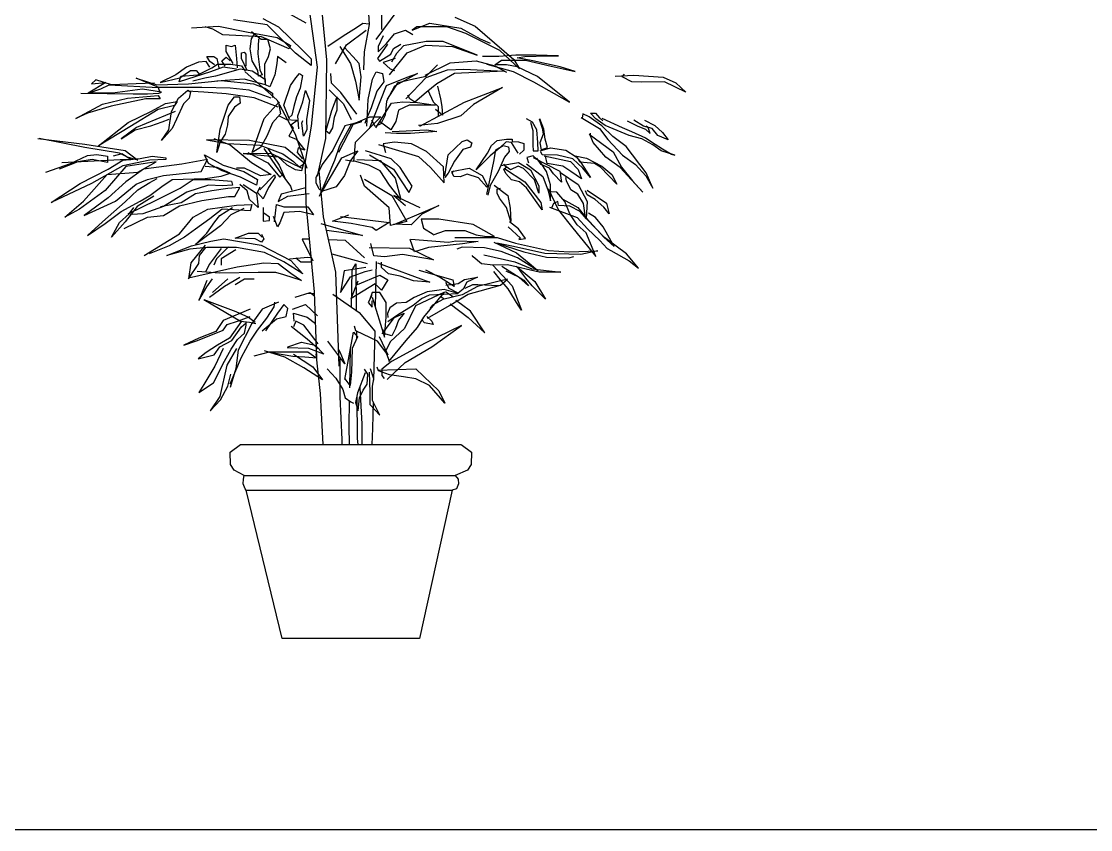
# Model space of a CAD drawing. Header units: millimetres. Extents: x 12377 to 30673, y 89761 to 101952.
# Drawn here: x 28110 to 29126, y 99607 to 100375 of the extents above; entities that cross this region are included whole.
import ezdxf

# ---------------------------------------------------------------- set-up
doc = ezdxf.new("R2010")
doc.units = ezdxf.units.MM
doc.layers.add('www.cad-blocks.net', color=7, linetype='Continuous')

# ---------------------------------------------------------------- blocks, each defined once
blk = doc.blocks.new('A$C6C1516BF')
at = {"linetype": 'ByBlock'}
for p, q in [((326.3, 645.1), (326.6, 578.7)), ((255.7, 612.9), (265.4, 543)), ((313.2, 610.5), (314.7, 583.5)), ((268.4, 609), (274.2, 549.8)), ((213.7, 589.2), (228.6, 581.1)), ((254.8, 584.7), (230.9, 598)), ((321.5, 569.3), (341.4, 596)), ((396.1, 590.4), (415.3, 581.7)), ((146.1, 580.4), (171.8, 581.8)), ((166.4, 579.1), (158.9, 581.1)), ((175.8, 573.7), (166.4, 579.1)), ((171.8, 581.8), (198.2, 576.4)), ((217.8, 583.1), (186, 587.9)), ((232, 569), (217.8, 583.1)), ((228.6, 581.1), (251.6, 558.8)), ((290, 572.8), (302.6, 580.7)), ((302.6, 580.7), (308.6, 584.7)), ((308.6, 584.7), (314.6, 584)), ((314.7, 583.5), (310.1, 557.4)), ((355.7, 578), (372.4, 584.8)), ((360, 581.1), (355.7, 578)), ((388.6, 581.1), (360, 581.1)), ((372.4, 584.8), (401.7, 579.9)), ((406.6, 574.9), (388.6, 581.1)), ((401.7, 579.9), (420.3, 569.9)), ((415.3, 581.7), (452, 550.1)), ((212.4, 571.7), (175.8, 573.7)), ((198.2, 576.4), (227.3, 571)), ((201.6, 560.4), (202.9, 569.8)), ((212.3, 569.2), (202.9, 576.5)), ((202.9, 569.8), (205.6, 573.8)), ((209.6, 569.8), (209, 555.7)), ((218.4, 569.2), (212.3, 569.2)), ((238.8, 560.2), (212.4, 571.7)), ((221.1, 560.4), (218.4, 569.2)), ((227.3, 571), (240.1, 563.5)), ((244.8, 556.1), (232, 569)), ((275.4, 562.8), (290, 572.8)), ((293.3, 564.1), (311.9, 578.1)), ((327.9, 572.7), (323.2, 562.6)), ((331.3, 565.3), (338.7, 574.7)), ((338.7, 574.7), (349.4, 578.1)), ((349.4, 578.1), (356.1, 574)), ((438.9, 558.8), (406.6, 574.9)), ((420.3, 569.9), (429.6, 565.6)), ((178.8, 557.8), (178.8, 563.8)), ((178.8, 563.8), (184.1, 562.4)), ((184.1, 562.4), (187.5, 563.8)), ((187.5, 563.8), (188.8, 551)), ((203.6, 549), (201.6, 560.4)), ((219, 553.1), (221.1, 560.4)), ((240.1, 563.5), (238.8, 560.2)), ((251.6, 558.8), (259.7, 550.7)), ((282.7, 546.2), (293.3, 564.1)), ((287, 562.5), (297.1, 546.4)), ((299.1, 553.1), (291.1, 561.8)), ((332, 564.6), (322.6, 551.2)), ((323.2, 557.3), (331.3, 565.3)), ((323.2, 562.6), (323.2, 557.3)), ((335.3, 555.3), (338, 560.6)), ((338, 560.6), (344.7, 564.6)), ((347.5, 563.2), (340.7, 555.8)), ((368.9, 567.2), (347.5, 563.2)), ((350.8, 556.5), (368.3, 563.8)), ((368.3, 563.8), (393.8, 562.5)), ((385.1, 567.2), (368.9, 567.2)), ((417.3, 554.4), (385.1, 567.2)), ((393.8, 562.5), (417.3, 554.4)), ((457.6, 541.4), (438.9, 558.8)), ((160, 548.4), (152.6, 547.7)), ((163.3, 543), (160, 548.4)), ((163.3, 548.4), (160.6, 553.1)), ((160.6, 553.1), (167.3, 553.1)), ((168, 545), (163.3, 548.4)), ((167.3, 553.1), (170, 551)), ((170, 551), (172, 542.3)), ((174.7, 549), (178.8, 552.4)), ((178.1, 543.7), (174.7, 549)), ((185.5, 546.3), (178.8, 557.8)), ((178.8, 552.4), (182.8, 549)), ((188.8, 551), (189.5, 542.3)), ((193.5, 556.4), (196.2, 557.1)), ((193.5, 551), (193.5, 556.4)), ((198.9, 539.6), (193.5, 551)), ((196.2, 557.1), (197.6, 555.1)), ((197.6, 555.1), (197.6, 543.7)), ((209, 539.6), (203.6, 549)), ((209, 555.7), (211, 540.3)), ((215.7, 545.7), (219, 553.1)), ((227.8, 553.1), (227.1, 546.3)), ((235.8, 547), (227.8, 553.1)), ((259.7, 544.6), (244.8, 556.1)), ((259.7, 550.7), (259.7, 544.6)), ((274.2, 549.8), (273.2, 475.1)), ((305.2, 546.4), (299.1, 553.1)), ((310.1, 557.4), (309.3, 540.4)), ((322.6, 551.2), (324.6, 548.6)), ((324.6, 548.6), (335.3, 555.3)), ((339.4, 551.2), (327.9, 547.2)), ((334, 535.7), (350.8, 556.5)), ((340.7, 555.8), (336, 547.7)), ((391.6, 547), (416.3, 549)), ((416.3, 549), (434.1, 544.1)), ((437.8, 553.1), (422.3, 553.1)), ((434.1, 545.1), (440.3, 549.4)), ((454, 554.4), (437.8, 553.1)), ((440.3, 549.4), (463.3, 549.4)), ((452, 550.1), (457.6, 541.4)), ((473.2, 554.4), (454, 554.4)), ((455.2, 551.9), (462.7, 553.1)), ((470.1, 548.8), (455.2, 551.9)), ((462.7, 553.1), (484.4, 553.7)), ((463.3, 549.4), (487.5, 543.8)), ((496.2, 543.2), (470.1, 548.8)), ((494.4, 553.7), (473.2, 554.4)), ((484.4, 553.7), (494.4, 553.7)), ((141.2, 543), (131.1, 535.6)), ((135.1, 532.9), (145.2, 539.6)), ((152.6, 547.7), (141.2, 543)), ((145.2, 539.6), (150.6, 539.6)), ((164, 538.3), (149.2, 533.6)), ((150.6, 539.6), (153.9, 535.6)), ((151.9, 535.6), (165.3, 542.3)), ((176.1, 543), (164, 538.3)), ((165.3, 542.3), (170.7, 545.7)), ((192.2, 541), (168.7, 534.3)), ((170.7, 545.7), (183.5, 545.7)), ((188.8, 541), (176.1, 543)), ((183.5, 545.7), (193.5, 544.3)), ((203.6, 539), (192.2, 541)), ((193.5, 544.3), (196.9, 539)), ((197.1, 538.6), (227, 511.9)), ((209, 535.6), (203.6, 539)), ((209.6, 534.3), (209, 539.6)), ((211, 540.3), (213, 535.6)), ((215.7, 534.9), (215.7, 545.7)), ((227.1, 546.3), (225.1, 535.6)), ((265.4, 543), (259.6, 486.7)), ((297.1, 546.4), (301.8, 529.6)), ((307.2, 533.7), (305.2, 546.4)), ((317.9, 531.6), (321.3, 538.3)), ((321.3, 538.3), (327.3, 537)), ((327.9, 547.2), (334.7, 541.2)), ((334.7, 541.2), (338.7, 539.8)), ((367.9, 535.2), (391.6, 547)), ((368.9, 534.2), (379.7, 545)), ((368.9, 533), (389.1, 540.4)), ((389.1, 540.4), (404.5, 541)), ((442.8, 539), (395.8, 537)), ((404.5, 541), (442.8, 539)), ((426.6, 545.7), (451.5, 538.9)), ((445.3, 545.1), (434.1, 545.1)), ((434.1, 544.1), (445, 538.1)), ((455.2, 543.2), (445.3, 545.1)), ((451.5, 538.9), (470.7, 528.9)), ((474.5, 533.9), (455.2, 543.2)), ((487.5, 543.8), (510.5, 538.9)), ((510.5, 538.9), (496.2, 543.2)), ((64.6, 528.2), (47.8, 518.2)), ((55.2, 530.9), (51.2, 526.9)), ((51.2, 526.9), (64.6, 528.2)), ((70, 526.2), (55.2, 530.9)), ((115, 523.5), (93.5, 532.3)), ((93.5, 532.3), (113, 526.2)), ((131.1, 535.6), (116.3, 528.2)), ((116.3, 528.2), (135.1, 532.9)), ((134.4, 528.9), (135.8, 534.3)), ((149.2, 533.6), (134.4, 528.9)), ((135.8, 534.3), (151.9, 535.6)), ((143.2, 526.9), (174.1, 530.3)), ((158.6, 532.3), (147.2, 529.6)), ((168.7, 534.3), (158.6, 532.3)), ((178.1, 530.3), (170, 529.6)), ((174.1, 530.3), (204.9, 526.9)), ((196.2, 531.6), (178.1, 530.3)), ((216.4, 526.2), (196.2, 531.6)), ((216.4, 530.9), (209, 535.6)), ((213, 535.6), (209.6, 534.3)), ((216.4, 526.2), (215.7, 534.9)), ((216.4, 526.2), (216.4, 530.9)), ((225.1, 535.6), (220.4, 524.2)), ((239.9, 525.6), (245.2, 532.9)), ((245.2, 532.9), (248.6, 537)), ((248.6, 537), (251.3, 534.9)), ((251.3, 534.9), (249.3, 522.9)), ((279, 527.6), (278.3, 537)), ((301.8, 529.6), (305.2, 511.5)), ((305.2, 511.5), (307.2, 533.7)), ((313.9, 512.1), (317.9, 531.6)), ((328.6, 528.9), (321.9, 520.2)), ((327.3, 537), (328.6, 528.9)), ((331.3, 525.4), (350.8, 533.5)), ((332.3, 512.5), (342.2, 528.3)), ((360.8, 536.8), (338.7, 524.8)), ((342.2, 528.3), (354, 531.2)), ((349.5, 512.9), (368.9, 533)), ((350.8, 533.5), (360.8, 536.8)), ((354, 531.2), (368.9, 534.2)), ((395.8, 537), (379, 527)), ((470.7, 528.9), (504.9, 509.7)), ((504.9, 509.7), (474.5, 533.9)), ((548.4, 534.2), (566.2, 535.2)), ((555, 533.8), (557.3, 536.1)), ((564.3, 529.1), (555, 533.8)), ((573.3, 528.6), (564.3, 529.1)), ((566.2, 535.2), (593.9, 533.3)), ((595.3, 529.1), (573.3, 528.6)), ((593.9, 533.3), (606.1, 528.1)), ((615.4, 519.2), (595.3, 529.1)), ((606.1, 528.1), (615.4, 519.2)), ((41, 518.3), (90.7, 517.7)), ((47.8, 518.2), (59.9, 522.2)), ((70.9, 518.3), (51, 518.3)), ((59.9, 522.2), (68, 526.2)), ((68, 526.2), (114.3, 523.5)), ((93.5, 526.9), (70, 526.2)), ((99.4, 522.1), (70.9, 518.3)), ((110.9, 527.6), (93.5, 526.9)), ((117.5, 519), (99.4, 522.1)), ((104.4, 517.7), (115, 518.3)), ((113, 526.2), (143.2, 526.9)), ((114.3, 523.5), (116.3, 518.2)), ((129.7, 523.5), (115, 523.5)), ((115, 518.3), (117.5, 519)), ((155.9, 523.5), (129.7, 523.5)), ((133.8, 513.5), (142.5, 520.9)), ((157.8, 519.2), (142, 520.2)), ((142.5, 520.9), (145.2, 519.5)), ((145.2, 519.5), (143.8, 513.5)), ((182.8, 522.9), (155.9, 523.5)), ((179, 517.7), (157.8, 519.2)), ((200.9, 520.9), (182.8, 522.9)), ((221.7, 513.5), (200.9, 520.9)), ((204.9, 526.9), (215.7, 522.9)), ((215.7, 522.9), (223.1, 518.2)), ((220.4, 524.2), (216.4, 526.2)), ((223.1, 518.2), (223.1, 514.2)), ((233.8, 506.8), (239.9, 525.6)), ((249.3, 522.9), (245.9, 514.8)), ((251.8, 509.8), (254.3, 520.6)), ((254.3, 520.6), (258.2, 511.3)), ((276.8, 521.4), (290.3, 508)), ((287.7, 518.9), (279, 527.6)), ((303.1, 498.1), (287.7, 518.9)), ((315.2, 484.5), (331.3, 525.4)), ((321.9, 520.2), (316.6, 504.1)), ((338.7, 524.8), (331.3, 510.7)), ((368.9, 518.9), (358.2, 509.5)), ((379, 527), (368.9, 518.9)), ((370.3, 520.9), (375.6, 510.1)), ((379.7, 524.9), (382.4, 512.8)), ((405.2, 509.5), (441.5, 523.6)), ((441.5, 523.6), (413.9, 507.5)), ((36.1, 494.1), (61.5, 507.8)), ((61.5, 507.8), (85.2, 513.4)), ((102.6, 512.8), (69.6, 505.9)), ((85.2, 513.4), (114.4, 515.9)), ((90.7, 517.7), (104.4, 517.7)), ((116.2, 512.8), (102.6, 512.8)), ((108.1, 501), (121.2, 508.4)), ((114.4, 515.9), (116.2, 512.8)), ((121.2, 508.4), (132.4, 510.3)), ((127.1, 500.7), (133.8, 513.5)), ((132.4, 510.3), (129.9, 506.6)), ((138.5, 508.1), (131.8, 493.4)), ((143.8, 513.5), (138.5, 508.1)), ((205.5, 513.8), (179, 517.7)), ((180.8, 506.8), (186.8, 514.8)), ((186.8, 514.8), (191.5, 514.8)), ((192.2, 508.8), (186.8, 504.8)), ((191.5, 514.8), (192.2, 508.8)), ((228.2, 504.9), (205.5, 513.8)), ((215, 494), (229.2, 509.9)), ((227, 511.9), (244.4, 479.1)), ((229.2, 509.9), (228.5, 509.1)), ((228.5, 509.1), (230.5, 498.7)), ((245.9, 514.8), (243.2, 505.4)), ((246.9, 496.6), (251.8, 509.8)), ((258.2, 511.3), (255.2, 493.1)), ((283.9, 514.7), (278.9, 501.4)), ((284.3, 502.4), (284.3, 514.2)), ((290.3, 508), (297.7, 493.2)), ((312.5, 486.7), (313.9, 512.1)), ((321.2, 485.2), (336, 508.7)), ((331.3, 510.7), (329.9, 497.3)), ((336, 508.7), (346.7, 510)), ((346.7, 510), (360.8, 509.3)), ((353.5, 512.9), (351.5, 516.2)), ((358.2, 509.5), (353.5, 512.9)), ((360.8, 509.3), (377.6, 506.7)), ((362.9, 486.7), (405.2, 509.5)), ((375.6, 510.1), (380.3, 505.4)), ((382.4, 512.8), (383.7, 505.4)), ((47.2, 499.1), (36.1, 494.1)), ((69.6, 505.9), (47.2, 499.1)), ((85.8, 490.4), (108.1, 501)), ((114.4, 502.8), (87.6, 486.1)), ((130.6, 500.9), (93.7, 485.7)), ((129.9, 506.6), (114.4, 502.8)), ((124.4, 483.3), (127.1, 500.7)), ((173.4, 484), (180.8, 506.8)), ((186.8, 504.8), (180.8, 496)), ((230.5, 498.7), (223.1, 490)), ((239.2, 493.4), (233.8, 506.8)), ((243.2, 505.4), (241.2, 497.4)), ((278.9, 501.4), (273.5, 482.8)), ((281.9, 495.5), (284.3, 502.4)), ((316.6, 504.1), (312.5, 494.7)), ((342.7, 502), (340, 491.2)), ((352.8, 506.7), (342.7, 502)), ((377.6, 506.7), (352.8, 506.7)), ((384.4, 497.4), (377.7, 502.8)), ((380.3, 505.4), (380.3, 500.7)), ((380.3, 500.7), (380.3, 496)), ((383.7, 505.4), (384.4, 497.4)), ((413.9, 507.5), (401.9, 496.8)), ((517.5, 498.5), (517, 494.3)), ((523.6, 495.7), (517.5, 498.5)), ((530.1, 493.9), (525, 499.1)), ((525, 499.1), (529.7, 499.1)), ((529.7, 499.1), (533.4, 494.9)), ((57.8, 468.1), (85.8, 490.4)), ((107.5, 487.1), (118.3, 491.1)), ((118.3, 491.1), (124.7, 493.5)), ((131.8, 493.4), (127.7, 484.6)), ((180.1, 488), (178.1, 479.3)), ((180.8, 496), (180.1, 488)), ((203.6, 461.8), (215, 494)), ((223.1, 490), (217.7, 477.3)), ((229.2, 496.6), (236.1, 493.1)), ((236.1, 493.1), (245.4, 492.6)), ((241.2, 497.4), (238.5, 494.7)), ((246.4, 492.1), (240.5, 487.7)), ((240.5, 487.7), (242.5, 484.8)), ((245.4, 492.6), (246.4, 492.1)), ((247.9, 484.3), (246.9, 496.6)), ((250.8, 489.7), (251.8, 492.1)), ((252.3, 477.4), (250.8, 489.7)), ((255.2, 493.1), (255.7, 483.3)), ((280.4, 485.2), (281.9, 495.5)), ((285.8, 462.2), (300, 489.2)), ((287, 468.6), (297.8, 488)), ((307.8, 491.4), (291.7, 487.3)), ((297.8, 488), (307.8, 491.4)), ((300, 489.2), (315.5, 495.7)), ((325.9, 495.7), (309.1, 478.9)), ((312.5, 494.7), (310.5, 489.3)), ((315.5, 495.7), (325.9, 495.7)), ((320.5, 486.5), (317.2, 492.6)), ((325.9, 489.2), (320.5, 486.5)), ((335.3, 483.2), (324.6, 491.2)), ((329.9, 497.3), (325.9, 489.2)), ((340, 491.2), (335.3, 483.2)), ((379.7, 489.4), (361.6, 487.4)), ((401.9, 496.8), (379.7, 489.4)), ((469.7, 490.6), (464.1, 493.8)), ((467.8, 490.6), (470.1, 482.6)), ((473.9, 483.5), (469.7, 490.6)), ((476.2, 493.8), (479.1, 484.9)), ((480.5, 484), (476.7, 493.8)), ((516.1, 495.2), (533.4, 484.5)), ((535.8, 487.3), (523.6, 495.7)), ((539, 487.4), (530.1, 493.9)), ((533.4, 494.9), (536.7, 492)), ((535.8, 494.4), (555, 485.5)), ((561.5, 478), (539, 487.4)), ((559.7, 492), (570, 486.9)), ((575.1, 486.9), (566.2, 492.5)), ((576.1, 492.5), (585.9, 487.4)), ((585.9, 487.4), (593.4, 480.8)), ((87.6, 486.1), (57.8, 468.1)), ((93.7, 485.7), (79.4, 474.8)), ((79.4, 474.8), (92.7, 483.2)), ((92.7, 483.2), (107.5, 487.1)), ((127.7, 484.6), (117.7, 473.2)), ((117.7, 473.2), (124.4, 483.3)), ((170, 461.8), (173.4, 484)), ((178.1, 479.3), (173.4, 471.9)), ((217.7, 477.3), (211.7, 466.5)), ((241, 481.8), (238.5, 477.4)), ((238.5, 477.4), (245.4, 474.4)), ((242.5, 484.8), (241, 481.8)), ((244.4, 479.1), (255.6, 446.8)), ((255.7, 483.3), (252.3, 477.4)), ((259.6, 486.7), (253.8, 451.8)), ((273.5, 482.8), (277, 479.8)), ((277, 479.8), (280.4, 485.2)), ((291.7, 487.3), (280.3, 463.9)), ((309.1, 478.9), (301.3, 471.2)), ((340.7, 479.8), (329.9, 480.5)), ((336.7, 481.8), (369.6, 483.2)), ((354.1, 479.8), (340.7, 479.8)), ((379, 481.8), (354.1, 479.8)), ((369.6, 483.2), (379, 481.8)), ((470.1, 482.6), (470.1, 469)), ((474.8, 471.4), (473.9, 483.5)), ((480, 479.3), (476.7, 470.9)), ((479.1, 484.9), (480, 479.3)), ((481.9, 474.6), (480.5, 484)), ((523.6, 479.3), (546.5, 462.5)), ((525, 477.5), (525, 480.3)), ((527.3, 471.4), (525, 477.5)), ((533.4, 484.5), (541.4, 474.2)), ((546.1, 477), (535.8, 487.3)), ((555, 485.5), (563.9, 481.7)), ((573.7, 474.7), (561.5, 478)), ((563.9, 481.7), (577, 475.7)), ((570, 486.9), (577, 484.1)), ((583.6, 484.6), (575.1, 486.9)), ((577, 484.1), (581.7, 479.9)), ((579.8, 485.5), (577.9, 486.9)), ((581.7, 479.9), (579.8, 485.5)), ((588.7, 478), (583.6, 484.6)), ((598.6, 473.8), (588.7, 478)), ((593.4, 480.8), (598.6, 473.8)), ((0, 475), (44.9, 469.7)), ((44.9, 466.6), (1.5, 475)), ((44.9, 469.7), (82.9, 463.6)), ((201.2, 473.3), (160.3, 473.8)), ((160.3, 473.8), (180, 470.4)), ((167.4, 475.1), (182.8, 469.1)), ((173.4, 471.9), (170, 461.8)), ((180, 470.4), (211, 468.9)), ((182.8, 469.1), (203, 452.3)), ((235.1, 466.4), (201.2, 473.3)), ((211, 468.9), (232.7, 460.5)), ((245.4, 474.4), (253.8, 464.1)), ((273.2, 475.1), (265.4, 439.2)), ((282.3, 454.5), (287, 468.6)), ((301.3, 471.2), (300, 453.1)), ((323.6, 469.4), (361.6, 458)), ((338.8, 471.7), (328.1, 470.2)), ((328.1, 470.2), (330.4, 461.8)), ((354.8, 470.2), (338.8, 471.7)), ((369.2, 462.6), (354.8, 470.2)), ((396.5, 465.9), (403.2, 472.3)), ((403.2, 472.3), (407.8, 473.7)), ((407.8, 473.7), (412.1, 470.9)), ((412.1, 470.9), (411, 467)), ((427, 461.1), (430.8, 468.6)), ((430.8, 468.6), (436.4, 473.2)), ((435, 464.3), (442, 468.6)), ((436.4, 473.2), (445.3, 474.6)), ((444.8, 471.8), (438.7, 466.2)), ((442, 468.6), (447.2, 467.2)), ((450, 471.4), (444.8, 471.8)), ((445.3, 474.6), (450.5, 474.6)), ((447.2, 467.2), (447.7, 462.9)), ((456.1, 461.1), (450, 471.4)), ((450.5, 474.6), (450.5, 472.3)), ((450.5, 472.3), (456.6, 471.8)), ((456.6, 471.8), (461.7, 470.4)), ((461.7, 470.4), (461.7, 463.9)), ((470.1, 469), (470.6, 463.4)), ((475.3, 463.4), (474.8, 471.4)), ((476.7, 470.9), (478.1, 464.3)), ((484.2, 466.7), (481.9, 474.6)), ((539.5, 457.3), (527.3, 471.4)), ((541.4, 474.2), (555.4, 459.2)), ((558.7, 467.6), (546.1, 477)), ((577.9, 442.4), (558.7, 467.6)), ((584, 469.1), (573.7, 474.7)), ((577, 475.7), (586.4, 469.6)), ((592, 463.5), (584, 469.1)), ((586.4, 469.6), (593.4, 465.4)), ((31.2, 451.4), (47.2, 459)), ((77.6, 461.3), (44.9, 466.6)), ((47.2, 459), (56.3, 459.8)), ((56.3, 459.8), (66.2, 458.3)), ((66.2, 458.3), (66.2, 452.2)), ((79.9, 460.5), (71.5, 458.3)), ((85.2, 457.5), (77.6, 461.3)), ((88.3, 455.2), (79.9, 460.5)), ((82.9, 463.6), (95.1, 454.5)), ((95.1, 454.5), (85.2, 457.5)), ((97.4, 456), (108.8, 458.3)), ((108.8, 458.3), (121.7, 456.7)), ((158.5, 459.6), (176, 449.7)), ((162.3, 451.3), (158.5, 459.6)), ((222.3, 460.5), (195.2, 461)), ((195.2, 461), (228.2, 457.6)), ((199.5, 461.8), (218.6, 451.9)), ((211.7, 466.5), (203.6, 461.8)), ((214.8, 465.6), (229.2, 444.3)), ((218.6, 465.6), (229.2, 449.7)), ((250.4, 446.8), (222.3, 460.5)), ((228.2, 457.6), (236.6, 450.2)), ((232.7, 460.5), (243, 453.2)), ((254.3, 450.7), (235.1, 466.4)), ((247.4, 466.1), (246.4, 461.7)), ((246.4, 461.7), (251.3, 455.8)), ((253.8, 464.1), (247.4, 466.1)), ((280.3, 463.9), (270.2, 450.4)), ((288.8, 456.6), (304, 463.5)), ((304, 463.5), (297.1, 454.2)), ((335.7, 455.7), (311.4, 463.3)), ((315.2, 459.5), (338, 445.9)), ((361.6, 458), (373, 447.4)), ((385.2, 448.1), (369.2, 462.6)), ((386.5, 439.7), (389.7, 459.5)), ((389.7, 459.5), (396.5, 465.9)), ((403.6, 464.5), (395.8, 453.5)), ((411, 467), (403.6, 464.5)), ((416.3, 445.2), (427, 461.1)), ((429.8, 458.7), (416.3, 445.2)), ((438.7, 466.2), (429.8, 458.7)), ((433.1, 453.1), (435, 464.3)), ((443.4, 457.3), (437.3, 443.8)), ((447.7, 462.9), (443.4, 457.3)), ((461.7, 463.9), (457.5, 460.1)), ((470.6, 458.6), (464.5, 457.2)), ((464.5, 457.2), (465.9, 452)), ((470.6, 463.4), (475.3, 463.4)), ((477.6, 452), (470.6, 458.6)), ((477.2, 463.4), (487, 466.2)), ((479.1, 459.7), (477.6, 462.5)), ((478.1, 464.3), (484.2, 466.7)), ((493.6, 459.2), (479.1, 459.7)), ((480.9, 458.7), (505.8, 453.1)), ((483.7, 451.2), (482.3, 458.3)), ((487, 466.2), (501.5, 463.9)), ((508.1, 455.9), (493.6, 459.2)), ((501.5, 463.9), (511.4, 457.8)), ((510.5, 458.7), (521.2, 456.4)), ((511.4, 457.8), (515.1, 453.1)), ((553.1, 447.5), (539.5, 457.3)), ((546.5, 462.5), (554.5, 448)), ((555.4, 459.2), (567.6, 450.3)), ((605.1, 459.3), (592, 463.5)), ((593.4, 465.4), (601.8, 460.2)), ((601.8, 460.2), (605.1, 459.3)), ((7.6, 443.1), (31.2, 451.4)), ((38, 452.9), (20.5, 446.1)), ((22.8, 452.2), (78.4, 455.2)), ((51.7, 455.2), (38, 452.9)), ((80.7, 449.1), (51, 432.4)), ((66.2, 452.2), (51.7, 455.2)), ((83.7, 448.4), (63.9, 425.6)), ((67, 446.1), (80.7, 454.5)), ((78.4, 455.2), (88.3, 455.2)), ((80.7, 454.5), (97.4, 456)), ((106.5, 454.5), (80.7, 449.1)), ((112.6, 452.9), (83.7, 448.4)), ((95.1, 443.1), (112.6, 452.9)), ((137, 450.7), (100.4, 446.1)), ((121.7, 455.2), (106.5, 454.5)), ((121.7, 456.7), (121.7, 455.2)), ((161.3, 455.2), (137, 450.7)), ((155.2, 443.8), (161.3, 455.2)), ((170.4, 447.6), (159, 448.4)), ((175.2, 444.4), (162.3, 451.3)), ((182.6, 442.3), (170.4, 447.6)), ((176, 449.7), (195.7, 443.7)), ((196.3, 446.9), (188.9, 446.9)), ((211.7, 439.6), (196.3, 446.9)), ((203, 452.3), (221.8, 440.9)), ((218.6, 451.9), (230, 438.3)), ((229.2, 449.7), (235.3, 436)), ((236.6, 450.2), (244.5, 445.8)), ((243, 453.2), (248.4, 448.3)), ((248.4, 448.3), (252.3, 450.7)), ((250.9, 444.8), (252.8, 451.7)), ((254.9, 413.3), (254.3, 450.7)), ((270.2, 450.4), (264.2, 437.7)), ((267.5, 420.3), (282.3, 454.5)), ((269.1, 423.2), (288.8, 456.6)), ((297.1, 454.2), (291.2, 439.9)), ((300, 453.1), (292.3, 454.4)), ((314.4, 449.7), (300.7, 453.5)), ((303, 455), (325.1, 454.2)), ((325.1, 444.3), (314.4, 449.7)), ((325.1, 454.2), (339.5, 437.5)), ((344.1, 447.4), (335.7, 455.7)), ((355.5, 429.9), (344.1, 447.4)), ((373, 447.4), (386, 432.9)), ((386, 432.9), (385.2, 448.1)), ((395.8, 453.5), (389.7, 442.1)), ((392.9, 443.9), (409.7, 447)), ((409.7, 447), (422, 439.9)), ((426.6, 421.8), (433.1, 453.1)), ((439.7, 449.4), (456.6, 452.2)), ((444.4, 448.4), (442.5, 450.8)), ((442.5, 446.1), (444.8, 448)), ((449.1, 445.2), (444.4, 448.4)), ((456.1, 448.9), (449.1, 445.2)), ((461.2, 446.6), (456.1, 448.9)), ((456.6, 452.2), (467.8, 445.2)), ((464, 451.1), (479.5, 438.9)), ((470.6, 456.9), (495.9, 444.2)), ((478.1, 450.3), (473.9, 456.4)), ((483.2, 443.6), (477.6, 452)), ((486.1, 447), (478.1, 450.3)), ((498.7, 448.9), (483.7, 451.2)), ((489.8, 441.4), (486.1, 447)), ((506.2, 443.8), (498.7, 448.9)), ((505.8, 453.1), (513.3, 445.6)), ((517.5, 447), (508.1, 455.9)), ((514.7, 452.6), (512.8, 456.4)), ((528.7, 451.2), (514.7, 452.6)), ((515.1, 453.1), (525, 438.1)), ((525, 438.1), (517.5, 447)), ((521.2, 456.4), (535.8, 448.9)), ((534.4, 448), (528.7, 451.2)), ((549.8, 431.6), (534.4, 448)), ((535.8, 448.9), (545.1, 440.9)), ((574.7, 424.1), (553.1, 447.5)), ((554.5, 448), (564.8, 434.9)), ((567.6, 450.3), (577.5, 439.5)), ((40.3, 432.4), (67, 446.1)), ((43.4, 415.7), (65.8, 440.8)), ((65.8, 440.8), (95.1, 443.1)), ((100.4, 446.1), (83.7, 433.9)), ((104.2, 436.2), (119.5, 440)), ((106.5, 433.2), (113.4, 437)), ((119.5, 440), (155.2, 443.8)), ((127.8, 436.2), (159, 437)), ((159, 437), (174.2, 439.3)), ((174.2, 439.3), (182.6, 442.3)), ((192.7, 438.3), (175.2, 444.4)), ((207.9, 430.7), (192.7, 438.3)), ((195.7, 443.7), (208.7, 436.1)), ((211, 426.2), (224.7, 440.6)), ((221.8, 440.9), (211.7, 439.6)), ((225.4, 438.3), (219.3, 428.5)), ((224.7, 440.6), (225.4, 438.3)), ((229.2, 444.3), (239.9, 429.9)), ((230, 438.3), (233, 441.3)), ((244.5, 445.8), (250.9, 444.8)), ((264.2, 437.7), (264.2, 433)), ((271.5, 400.6), (267.2, 444.1)), ((291.2, 439.9), (283.4, 429.1)), ((310.4, 429.9), (306.5, 440.2)), ((334.2, 430.7), (325.1, 444.3)), ((338, 445.9), (352.5, 423.8)), ((339.5, 437.5), (344.9, 417)), ((389.7, 442.1), (386.5, 438.2)), ((393.7, 442.6), (395.1, 444.3)), ((395.1, 439), (393.7, 442.6)), ((401.3, 438.6), (395.1, 439)), ((407.9, 441.2), (401.3, 438.6)), ((418.5, 437.7), (407.9, 441.2)), ((426.4, 428.9), (418.5, 437.7)), ((422, 439.9), (426.9, 430.7)), ((437.3, 443.8), (429.8, 430.6)), ((444.4, 441.9), (442.5, 446.1)), ((443.4, 446.6), (462.6, 433.9)), ((450, 435.8), (444.4, 441.9)), ((471.6, 435.8), (461.2, 446.6)), ((467.8, 445.2), (475.8, 430.2)), ((479.5, 438.9), (484.6, 425.4)), ((487, 431), (483.2, 443.6)), ((497.3, 433.5), (489.8, 441.4)), ((495.9, 444.2), (497.3, 433.5)), ((496.4, 442.7), (513.3, 431.5)), ((502, 434.8), (501.5, 438.1)), ((516.5, 436.7), (506.2, 443.8)), ((513.3, 445.6), (516.5, 436.7)), ((545.1, 440.9), (549.8, 431.6)), ((577.5, 439.5), (584, 427.8)), ((584, 427.8), (577.9, 442.4)), ((12.9, 414.2), (40.3, 432.4)), ((51, 432.4), (12.9, 414.2)), ((83.7, 433.9), (67, 418.7)), ((73.8, 415.7), (93.6, 431.7)), ((93.6, 431.7), (104.2, 436.2)), ((95.1, 426.3), (106.5, 433.2)), ((106.5, 421), (117.9, 429.4)), ((112.6, 416.5), (135.4, 427.9)), ((117.9, 429.4), (127.8, 436.2)), ((135.4, 427.9), (147.6, 436.2)), ((162.1, 430.9), (141.5, 424.1)), ((147.6, 436.2), (164.3, 436.2)), ((175, 430.1), (162.1, 430.9)), ((164.3, 436.2), (184.1, 434.7)), ((180.4, 427.7), (165.2, 425.5)), ((184.9, 430.9), (175, 430.1)), ((191.8, 428.5), (180.4, 427.7)), ((184.1, 434.7), (184.9, 430.9)), ((187.2, 420.1), (191.8, 428.5)), ((198.8, 425.4), (191.9, 431.5)), ((195, 431.5), (207.9, 423.1)), ((208.7, 436.1), (207.9, 430.7)), ((208.7, 423.9), (211.3, 429.1)), ((219.3, 428.5), (214, 417.8)), ((254.7, 428.2), (231.2, 422.2)), ((239.9, 429.9), (241.4, 426.1)), ((264.2, 433), (266.9, 427.6)), ((266.9, 427.6), (267.5, 426.3)), ((283.4, 429.1), (269.6, 424.7)), ((310.4, 436.4), (336.2, 420.9)), ((333.6, 409.3), (310.4, 429.9)), ((344.9, 417), (334.2, 430.7)), ((352.5, 423.8), (355.5, 429.9)), ((426.9, 430.7), (426.4, 428.9)), ((429.8, 430.6), (427.5, 421.3)), ((433.5, 430.7), (446.3, 420.9)), ((436.2, 427.1), (439.3, 428)), ((436.2, 423.1), (436.2, 427.1)), ((457.5, 433.9), (450, 435.8)), ((464.1, 428.3), (457.5, 433.9)), ((462.6, 433.9), (477.6, 414.3)), ((479.1, 407.2), (464.1, 428.3)), ((475.8, 423.2), (471.6, 435.8)), ((475.8, 430.2), (475.8, 423.2)), ((484.6, 427.7), (494.5, 407.1)), ((487, 416), (487, 431)), ((506.2, 426.4), (502, 434.8)), ((513.3, 431.5), (521.7, 415.1)), ((564.8, 434.9), (574.7, 424.1)), ((63.9, 425.6), (39.6, 408.1)), ((67, 418.7), (44.1, 402)), ((82.9, 414.9), (95.1, 426.3)), ((86, 403.5), (112.6, 416.5)), ((110.3, 420.3), (94.3, 410.4)), ((97.4, 415.7), (106.5, 421)), ((141.5, 424.1), (119.5, 410.4)), ((134.7, 411), (156, 416.3)), ((149.9, 422.4), (136.2, 414.1)), ((165.2, 425.5), (149.9, 422.4)), ((156, 416.3), (181.1, 420.1)), ((181.1, 420.1), (187.2, 420.1)), ((201.1, 417.1), (198.8, 425.4)), ((209.4, 409.5), (201.1, 417.1)), ((207.9, 423.1), (209.4, 409.5)), ((214, 417.8), (208.7, 423.9)), ((231.2, 422.2), (228.2, 415.3)), ((228.2, 415.3), (237.6, 420.2)), ((237.6, 420.2), (257.8, 422.7)), ((336.2, 420.9), (350.4, 396.4)), ((363.3, 409.1), (338.3, 420.9)), ((338.3, 420.9), (349.3, 411.4)), ((438.4, 418.3), (436.2, 423.1)), ((445, 409.5), (438.4, 418.3)), ((446.3, 420.9), (448.5, 409)), ((484.6, 425.4), (487, 416)), ((493.1, 424), (487.5, 424.4)), ((500.6, 415.1), (493.1, 424)), ((498.7, 417.4), (512.8, 409.4)), ((512.8, 422.1), (506.2, 426.4)), ((518.4, 413.3), (512.8, 422.1)), ((521.7, 421.7), (520.3, 425.4)), ((521.7, 425.9), (540, 413.7)), ((529.2, 417), (521.7, 421.7)), ((537.6, 410), (529.2, 417)), ((25.9, 400.5), (43.4, 415.7)), ((39.6, 408.1), (25.9, 400.5)), ((44.1, 402), (73.8, 415.7)), ((61.6, 395.9), (82.9, 414.9)), ((79.1, 405.8), (97.4, 415.7)), ((94.3, 410.4), (82.9, 395.9)), ((86.7, 403.5), (91.3, 409.6)), ((119.5, 410.4), (99.7, 403.5)), ((136.2, 414.1), (116.5, 410.3)), ((119.5, 401.9), (134.7, 411)), ((147.7, 400.4), (161.4, 408)), ((161.4, 408), (188.7, 411.8)), ((175.1, 408), (163.6, 398.9)), ((172.8, 401.9), (184.9, 409.5)), ((201.7, 406.5), (175.1, 408)), ((195.6, 408.7), (183.4, 402.7)), ((188.7, 411.8), (203.2, 412.5)), ((203.2, 412.5), (201.7, 406.5)), ((214, 409.5), (214, 396.5)), ((224.7, 395.8), (226.9, 412.5)), ((226.9, 412.5), (233.8, 410.2)), ((233.8, 410.2), (256.6, 410.2)), ((262.7, 329.4), (254.9, 413.3)), ((256.6, 410.2), (261.9, 402.6)), ((334.9, 392.5), (333.6, 409.3)), ((339, 393.7), (381, 411.4)), ((381, 411.4), (364.8, 403.3)), ((449.4, 396.2), (445, 409.5)), ((448.5, 409), (449.4, 396.2)), ((477.6, 414.3), (479.1, 407.2)), ((486.1, 409.9), (512.3, 400.1)), ((489.8, 413.2), (487.9, 409)), ((494, 415.1), (489.8, 413.2)), ((494.5, 411.3), (494, 415.1)), ((505.3, 410.8), (494.5, 411.3)), ((494.5, 407.1), (508.1, 389.8)), ((505.3, 403.4), (500.6, 415.1)), ((515.1, 405.7), (505.3, 410.8)), ((512.8, 409.4), (520.7, 399.6)), ((520.3, 400.1), (518.4, 413.3)), ((521.7, 415.1), (520.8, 399.2)), ((542.8, 403.4), (537.6, 410)), ((540, 413.7), (542.8, 403.4)), ((63.9, 394.4), (79.1, 405.8)), ((77.6, 395.2), (86.7, 403.5)), ((82.2, 389.7), (104.3, 400.4)), ((89.8, 402.8), (86, 403.5)), ((99.7, 403.5), (89.8, 402.8)), ((104.3, 400.4), (119.5, 401.9)), ((134.7, 384.4), (147.7, 400.4)), ((163.6, 398.9), (149.9, 389)), ((168.2, 395.8), (172.8, 401.9)), ((183.4, 402.7), (173.5, 392)), ((214, 396.5), (220.1, 397.2)), ((220.1, 400.3), (214.8, 404.1)), ((220.1, 397.2), (220.1, 400.3)), ((227.7, 391.2), (223.9, 401.1)), ((233.8, 404.9), (230, 395)), ((249, 405.7), (233.8, 404.9)), ((261.9, 402.6), (249, 405.7)), ((283.2, 348), (271.5, 400.6)), ((280, 396.6), (295.5, 402.5)), ((297.7, 394.4), (280, 396.6)), ((287.4, 401), (333.8, 395.2)), ((350.4, 396.4), (334.9, 392.5)), ((364.8, 403.3), (354.5, 393)), ((380.8, 398.6), (364.1, 398.6)), ((364.1, 398.6), (366.4, 389.9)), ((413.6, 393.4), (380.8, 398.6)), ((512.3, 393.1), (505.3, 403.4)), ((512.3, 400.1), (522.1, 389.3)), ((521.2, 398.7), (515.1, 405.7)), ((520.8, 399.2), (520.3, 400.1)), ((520.7, 399.6), (537.6, 381.4)), ((538.1, 380.9), (521.2, 398.7)), ((529.6, 400.1), (523.1, 404.3)), ((537.1, 391.2), (529.6, 400.1)), ((47.2, 383), (61.6, 395.9)), ((47.2, 383), (63.9, 394.4)), ((82.9, 395.9), (70, 381.5)), ((70, 381.5), (77.6, 395.2)), ((149.9, 389), (139.3, 381.4)), ((173.5, 392), (149.9, 374.5)), ((160.6, 385.2), (168.2, 395.8)), ((230, 395), (227.7, 391.2)), ((268.8, 394.2), (308.3, 382.8)), ((308.3, 382.8), (274.4, 387.6)), ((317.6, 390.7), (297.7, 394.4)), ((321.3, 387.8), (317.6, 390.7)), ((333.8, 395.2), (321.3, 387.8)), ((354.5, 393), (338.3, 393.7)), ((366.4, 389.9), (375.6, 384.2)), ((375.6, 383.6), (387.2, 387.6)), ((387.2, 387.6), (405.6, 387.6)), ((405.6, 387.6), (416.5, 383.6)), ((433.8, 381.9), (413.6, 393.4)), ((446.7, 391.2), (458.4, 380.4)), ((456.5, 389.3), (448.1, 395.9)), ((463.1, 380), (456.5, 389.3)), ((508.1, 389.8), (522.1, 372.9)), ((520.7, 385.6), (512.3, 393.1)), ((522.1, 389.3), (533.9, 378.1)), ((547.4, 372.5), (537.1, 391.2)), ((101.2, 363.9), (134.7, 384.4)), ((139.3, 381.4), (124.8, 373)), ((146.1, 373), (164.4, 377.6)), ((149.9, 374.5), (160.6, 385.2)), ((164.4, 377.6), (176.6, 379.9)), ((176.6, 379.9), (212.3, 373.8)), ((187.4, 380.5), (200.3, 385.1)), ((206.4, 379.8), (187.4, 380.5)), ((200.3, 385.1), (209.4, 385.1)), ((212.5, 376.7), (206.4, 379.8)), ((209.4, 385.1), (213.2, 381.3)), ((212.5, 384.3), (214.8, 379.8)), ((214.8, 379.8), (212.5, 376.7)), ((258.1, 379.4), (251, 379.6)), ((251, 379.6), (261.3, 359)), ((292.3, 378.3), (276.3, 378.8)), ((310.4, 361.6), (292.3, 378.3)), ((357.8, 367.5), (353.8, 379)), ((354.4, 379.6), (390, 376.7)), ((390, 376.7), (396.9, 377.9)), ((396.1, 380.9), (436.4, 380.9)), ((396.9, 377.9), (418.2, 377.3)), ((418.2, 377.3), (403.3, 375)), ((416.5, 383.6), (426.3, 381.9)), ((426.3, 381.9), (433.8, 381.9)), ((433.1, 376.7), (454.6, 366.4)), ((451.8, 372.5), (435.9, 375.7)), ((435.9, 375.7), (461.7, 367.3)), ((436.4, 380.9), (453.7, 375.7)), ((453.7, 375.7), (485.1, 368.7)), ((458.4, 380.4), (457, 379)), ((457, 379), (463.1, 380)), ((530.1, 363.1), (520.7, 385.6)), ((533.9, 378.1), (540.9, 370.6)), ((537.6, 381.4), (547.4, 372.5)), ((559.2, 365.4), (538.1, 380.9)), ((124.8, 373), (105.8, 365.4)), ((122.6, 363.9), (146.1, 373)), ((144.6, 370), (122.6, 363.9)), ((160.6, 371.5), (144.6, 370)), ((159.1, 373.8), (145.4, 357.1)), ((153.7, 363.9), (159.8, 371.5)), ((188.7, 371.5), (160.6, 371.5)), ((174.3, 370.7), (162.9, 355.5)), ((181.1, 372.3), (169.7, 360.9)), ((188, 369.2), (174.3, 360.9)), ((215.4, 366.9), (188.7, 371.5)), ((212.3, 373.8), (240.5, 359.3)), ((233.6, 357.8), (215.4, 366.9)), ((314.7, 371.6), (353, 370.9)), ((319.1, 363.5), (316.2, 375.3)), ((353, 370.9), (375.9, 359.8)), ((371, 371.5), (357.8, 367.5)), ((403.3, 375), (371, 371.5)), ((403.1, 372), (397.9, 370.1)), ((424.2, 371.1), (403.1, 372)), ((440.1, 367.8), (424.2, 371.1)), ((455.6, 361.7), (440.1, 367.8)), ((481.4, 365.9), (451.8, 372.5)), ((454.6, 366.4), (466.8, 356.5)), ((461.7, 367.3), (483.2, 362.2)), ((515.6, 365), (481.4, 365.9)), ((485.1, 368.7), (504.8, 367.3)), ((504.8, 367.3), (532, 368.3)), ((532, 368.3), (515.6, 365)), ((522.1, 372.9), (530.1, 363.1)), ((540.9, 370.6), (544.2, 368.7)), ((544.2, 368.7), (561.5, 358.9)), ((145.4, 357.1), (143.1, 341.9)), ((143.1, 341.9), (153, 356.3)), ((153, 356.3), (153.7, 363.9)), ((162.9, 355.5), (159.8, 348.7)), ((169.7, 360.9), (167.4, 354.8)), ((174.3, 360.9), (174.3, 354.8)), ((189.5, 353.3), (214.6, 357.1)), ((214.6, 357.1), (228.3, 356.3)), ((228.3, 356.3), (240.5, 347.2)), ((251.9, 346.4), (233.6, 357.8)), ((239.1, 360.8), (256.6, 362.3)), ((240.5, 359.3), (251.9, 346.4)), ((249.8, 357.7), (245.2, 361.5)), ((257.4, 357.7), (249.8, 357.7)), ((256.6, 362.3), (259.7, 362.1)), ((260.1, 357.7), (257.4, 357.7)), ((279.3, 365.4), (279.4, 365.4)), ((279.4, 365.4), (313, 356.4)), ((298.6, 349.9), (302.2, 355.9)), ((302.2, 355.9), (302.5, 311.6)), ((329.4, 362.8), (319.1, 363.5)), ((321.4, 358.3), (320.5, 315.3)), ((322.8, 356.9), (372.2, 338.5)), ((326.5, 352.5), (326.5, 357.6)), ((346.4, 365), (329.4, 362.8)), ((375.9, 359.8), (346.4, 365)), ((413.4, 362.6), (412.5, 364)), ((421.4, 356.1), (413.4, 362.6)), ((432.6, 354.7), (421.4, 356.1)), ((423.7, 364.5), (453.2, 358)), ((453.2, 358), (469.2, 351.4)), ((475.3, 349.5), (455.6, 361.7)), ((466.8, 356.5), (475.3, 349.5)), ((483.2, 362.2), (504.3, 361.7)), ((504.3, 361.7), (509, 363.1)), ((570.4, 351.9), (559.2, 365.4)), ((561.5, 358.9), (570.4, 351.9)), ((143.1, 342.6), (189.5, 353.3)), ((172.8, 347.2), (151.5, 348.7)), ((209.3, 347.9), (172.8, 347.2)), ((226, 347.9), (209.3, 347.9)), ((233.6, 345.7), (226, 347.9)), ((250.4, 340.3), (233.6, 345.7)), ((240.5, 347.2), (250.4, 340.3)), ((286.2, 258.8), (283.2, 348)), ((291.1, 349.5), (287.4, 328.9)), ((311.7, 352.5), (291.1, 349.5)), ((297, 343.6), (311, 348.8)), ((297.9, 314.9), (298.6, 349.9)), ((311, 348.8), (317.6, 350.3)), ((333.1, 346.6), (326.5, 352.5)), ((344.2, 344.4), (333.1, 346.6)), ((362, 350), (394.3, 340.9)), ((381.4, 343.5), (368.5, 350)), ((432.2, 354.7), (450.4, 335)), ((446.2, 355.1), (432.6, 354.7)), ((439.2, 341.1), (433.1, 348.6)), ((440.6, 353.7), (461.7, 340.6)), ((457, 343.4), (444.8, 349.1)), ((476.2, 348.1), (446.2, 355.1)), ((457.9, 350), (454.2, 353.7)), ((455.6, 352.8), (472, 339.2)), ((463.6, 342.5), (457.9, 350)), ((469.2, 351.4), (496.8, 348.1)), ((496.8, 348.1), (476.2, 348.1)), ((160.6, 340.3), (153, 321.3)), ((160.6, 334.3), (165.9, 341.9)), ((180.5, 341.8), (166.1, 328.8)), ((177.5, 334.9), (191.9, 343.3)), ((187.4, 336.4), (196.5, 341.8)), ((196.5, 341.8), (205.6, 341.8)), ((287.4, 328.9), (297, 343.6)), ((297.7, 323), (304.4, 339.9)), ((320.6, 337), (297.7, 323)), ((303.6, 336.3), (325, 345.1)), ((326.5, 331.1), (320.6, 337)), ((325, 345.1), (332.4, 340.7)), ((332.4, 340.7), (326.5, 331.1)), ((356.7, 339.9), (344.2, 344.4)), ((372.2, 338.5), (356.7, 339.9)), ((395.6, 334.5), (381.4, 343.5)), ((390.8, 332.5), (387.5, 338.2)), ((387.5, 335.8), (399.2, 337.2)), ((394.3, 340.9), (395.6, 334.5)), ((399.2, 337.2), (405.3, 341)), ((407.6, 338.6), (403.9, 332.1)), ((405.3, 341), (417.5, 343.3)), ((405.8, 333), (413.3, 336.3)), ((417.5, 343.3), (407.6, 338.6)), ((408.9, 327.1), (439.6, 335.7)), ((413.3, 336.3), (417.9, 336.3)), ((446.1, 341.6), (417.5, 334.6)), ((417.9, 336.3), (437.6, 335.3)), ((446.7, 332.2), (439.2, 341.1)), ((439.6, 335.7), (446.1, 341.6)), ((465.9, 335), (457, 343.4)), ((461.7, 340.6), (465.9, 335)), ((469.6, 335), (463.6, 342.5)), ((472, 339.2), (482.3, 322.4)), ((153, 321.3), (160.6, 334.3)), ((163, 324.3), (177.5, 334.9)), ((244.4, 324.2), (258.8, 328.8)), ((256.5, 328), (262.8, 327.8)), ((258.8, 328.8), (262.8, 325.6)), ((265, 266.4), (262.7, 329.4)), ((280.1, 327.2), (305.2, 309.8)), ((317.2, 326), (313.9, 319.4)), ((317.6, 328.9), (315.4, 322.3)), ((325, 328.9), (317.6, 328.9)), ((330.9, 319.3), (325, 328.9)), ((369.7, 329.3), (357.5, 324.1)), ((386.2, 329.1), (358.7, 316.1)), ((364.5, 323.2), (372, 326.5)), ((366.7, 305.3), (386.2, 329.1)), ((386.1, 331.6), (369.7, 329.3)), ((372, 326.5), (399.2, 327.9)), ((383, 324.9), (385.7, 322.7)), ((402.9, 326.5), (384.6, 322.2)), ((399.2, 327.9), (386.1, 331.6)), ((387.3, 329.8), (394.3, 324.9)), ((399.2, 328.3), (390.8, 332.5)), ((391, 316.3), (408.9, 327.1)), ((403.9, 332.1), (399.2, 328.3)), ((417.5, 334.6), (402.9, 326.5)), ((456.1, 316.8), (446.7, 332.2)), ((450.4, 335), (459.3, 312.1)), ((482.3, 322.4), (469.6, 335)), ((157.7, 322), (188.1, 310.6)), ((157.7, 322), (192.7, 301.5)), ((228.5, 319.7), (213.2, 312.9)), ((217.7, 304.4), (224.6, 315.1)), ((224.6, 315.1), (225.3, 319.6)), ((233.7, 317.4), (227.6, 309)), ((237.5, 313.6), (233.7, 317.4)), ((242.1, 312.8), (254.3, 317.4)), ((254.3, 317.4), (265.7, 306.7)), ((313.9, 319.4), (317.7, 314.8)), ((317.6, 324.5), (329.4, 286.2)), ((317.7, 314.8), (317.7, 320.8)), ((330.9, 305.4), (330.9, 319.3)), ((340.6, 318.5), (334.5, 314.3)), ((350, 319.4), (340.6, 318.5)), ((341.6, 307.7), (356.6, 316.6)), ((358.7, 316.1), (348.4, 294.6)), ((357.5, 324.1), (350, 319.4)), ((356.6, 316.6), (364.5, 323.2)), ((370, 304.4), (391, 316.3)), ((374.9, 316.8), (372.2, 313.6)), ((384.6, 322.2), (374.9, 316.8)), ((391.6, 317.9), (408.9, 305)), ((402.4, 317.4), (397, 321.1)), ((411, 310.9), (402.4, 317.4)), ((459.3, 312.1), (456.1, 316.8)), ((201.8, 312.9), (176, 302.2)), ((188.1, 310.6), (200.3, 305.3)), ((189.6, 301.5), (201.8, 306)), ((200.3, 305.3), (206.4, 300.7)), ((213.2, 312.9), (203.3, 299.2)), ((227.6, 309), (216.2, 292.3)), ((226.9, 303.7), (236, 306)), ((236, 306), (237.5, 313.6)), ((243.6, 301.4), (242.8, 309)), ((242.8, 309), (255.8, 305.2)), ((255.8, 305.2), (263.8, 299.4)), ((305.2, 309.8), (320, 292.1)), ((327, 289.5), (338.7, 304.9)), ((329.4, 286.2), (330.9, 305.4)), ((334.5, 314.3), (332.2, 308.7)), ((332.2, 308.7), (332.6, 304.9)), ((332.6, 301.2), (341.6, 307.7)), ((338.7, 304.9), (348.1, 309.1)), ((348.1, 309.1), (342.5, 302.6)), ((360.8, 295.6), (366.7, 305.3)), ((369.5, 306), (374.3, 301.7)), ((408.9, 305), (424.5, 290.4)), ((424.5, 290.4), (411, 310.9)), ((176, 302.2), (169.1, 291.6)), ((176, 293.1), (179.8, 298.4)), ((179.8, 298.4), (189.6, 301.5)), ((193.5, 301.5), (182, 285.5)), ((184.3, 283.2), (193.5, 296.2)), ((203.3, 299.2), (190.4, 274.1)), ((192.7, 301.5), (201.1, 300.7)), ((193.5, 296.2), (198, 300)), ((196.5, 290.1), (198, 297.7)), ((198, 297.7), (198, 300.7)), ((201.1, 300.7), (207.1, 299.2)), ((208.6, 293), (217.7, 304.4)), ((213.2, 292.3), (226.9, 303.7)), ((240.6, 296.8), (255.8, 284.7)), ((245.1, 301.4), (242.8, 296.1)), ((252.7, 297.6), (245.1, 301.4)), ((266.4, 280.1), (252.7, 297.6)), ((302.2, 292.3), (300.7, 296.8)), ((348.4, 294.6), (334.9, 282.2)), ((339.7, 294.6), (336.4, 287.6)), ((342.5, 302.6), (339.7, 294.6)), ((350, 283.2), (360.8, 295.6)), ((367.3, 300.1), (364.6, 302.8)), ((375.4, 298.5), (367.3, 300.1)), ((402.4, 297.3), (367.8, 280.6)), ((374.3, 301.7), (375.4, 298.5)), ((374.3, 277.3), (402.4, 297.3)), ((153.1, 285.5), (138.7, 278.7)), ((151.6, 283.2), (176, 293.1)), ((169.1, 291.6), (153.1, 285.5)), ((182, 285.5), (170.6, 278.7)), ((189.6, 284), (196.5, 290.1)), ((201.8, 282.4), (208.6, 293)), ((255.8, 284.7), (266.3, 275.7)), ((291.5, 246.1), (299.9, 291.1)), ((303.7, 286.6), (298.6, 275.7)), ((299.9, 291.1), (303.7, 286.6)), ((322.7, 282.4), (302.2, 292.3)), ((302.7, 292.1), (302.7, 284.5)), ((320, 292.1), (319, 245.6)), ((324.3, 287), (332.6, 269.5)), ((328.4, 289.9), (328, 293.7)), ((336.4, 287.6), (328.4, 289.9)), ((138.7, 278.7), (151.6, 283.2)), ((170.6, 278.7), (160, 271.8)), ((167.6, 269.6), (172.9, 277.2)), ((176, 275.6), (168.3, 258.9)), ((172.9, 277.2), (184.3, 283.2)), ((177.5, 263.5), (183.6, 274.9)), ((188.8, 275.6), (179.7, 259.6)), ((183.6, 274.9), (189.6, 284)), ((193.4, 267.2), (201.8, 282.4)), ((257.4, 275.5), (236.8, 276.3)), ((237.6, 277.1), (250.5, 281.6)), ((250.5, 281.6), (263.5, 278.6)), ((271.8, 270.2), (257.4, 275.5)), ((263.5, 278.6), (271.8, 270.2)), ((291.5, 261.1), (275.6, 282.4)), ((285.7, 274.5), (287, 272.5)), ((296.4, 238.3), (297.1, 276.4)), ((298.6, 275.7), (297.9, 253.2)), ((332.6, 269.5), (322.7, 282.4)), ((334.9, 282.2), (330.1, 273)), ((333.3, 263.3), (350, 283.2)), ((367.8, 280.6), (336, 263.3)), ((348.9, 262.2), (374.3, 277.3)), ((160, 271.8), (152.4, 265.8)), ((152.4, 265.8), (167.6, 269.6)), ((182.7, 242.1), (193.4, 267.2)), ((190.4, 274.1), (188.1, 256.6)), ((205.6, 268.7), (220.1, 272.5)), ((234.6, 267.2), (215.5, 273.3)), ((220.1, 272.5), (256.6, 272.5)), ((242.2, 267.9), (223.9, 271)), ((252.8, 257.3), (234.6, 267.2)), ((253.6, 267.2), (242.2, 267.9)), ((242.9, 270.2), (261.2, 258.1)), ((265, 266.4), (253.6, 267.2)), ((256.6, 272.5), (265, 266.4)), ((268.4, 232.7), (264.5, 270.6)), ((286.9, 265.7), (286.9, 229.8)), ((287, 272.5), (291.5, 261.1)), ((330.1, 273), (333.8, 263.8)), ((168.3, 258.9), (157.7, 241.4)), ((166.8, 243), (177.5, 263.5)), ((179.7, 259.6), (172.8, 230)), ((188.1, 256.6), (182.8, 238.4)), ((270.3, 245.9), (252.8, 257.3)), ((261.2, 258.1), (270.3, 245.9)), ((274.8, 256.4), (283.1, 247.4)), ((313.4, 251.3), (310.2, 255.8)), ((319.2, 246.8), (316, 256.4)), ((323.7, 254.5), (322.4, 257.7)), ((323, 255.1), (359.1, 256.4)), ((334, 250.6), (323.7, 254.5)), ((336, 263.3), (326.8, 255.8)), ((326.8, 255.8), (326.8, 249.8)), ((331.7, 246.1), (348.9, 262.2)), ((359.1, 256.4), (381, 235.2)), ((180.5, 239.8), (183.5, 251.2)), ((283.1, 247.4), (289.6, 236.5)), ((296.6, 240.4), (292.1, 246.8)), ((297.9, 253.2), (296.6, 240.4)), ((310.8, 252.6), (303.7, 233.3)), ((312.7, 241.6), (313.4, 251.3)), ((314.7, 253.2), (315.3, 233.9)), ((317.9, 239.7), (319.2, 246.8)), ((326.8, 249.8), (329, 247.1)), ((347.5, 248.7), (334, 250.6)), ((359.1, 246.8), (347.5, 248.7)), ((371.9, 240.4), (359.1, 246.8)), ((153.1, 233.8), (166.8, 243)), ((157.7, 241.4), (153.1, 233.8)), ((173.6, 226.9), (180.5, 239.8)), ((289.6, 236.5), (292.1, 228.8)), ((305.7, 228.8), (308.9, 235.9)), ((308.2, 203.6), (306.3, 238.5)), ((308.9, 235.9), (312.7, 241.6)), ((315.3, 233.9), (315.3, 222.4)), ((317.9, 226.2), (317.9, 239.7)), ((386.7, 223.6), (371.9, 240.4)), ((381, 235.2), (386.7, 223.6)), ((172.8, 230), (163.7, 216.3)), ((163.7, 216.3), (173.6, 226.9)), ((269.4, 214.3), (268.4, 232.7)), ((286.9, 229.8), (288.8, 189)), ((292.1, 228.8), (297.3, 224.9)), ((295.6, 201.7), (296.1, 225.8)), ((297.3, 224.9), (299.9, 223.6)), ((303.7, 233.3), (301.8, 224.3)), ((301.8, 224.3), (304.4, 216.6)), ((303.1, 230.4), (303.4, 190)), ((304.4, 216.6), (305.7, 228.8)), ((325, 212.1), (317.9, 226.2)), ((318.5, 225), (318, 199.7)), ((271, 184.3), (269.4, 214.3)), ((315.3, 222.4), (325, 212.1)), ((308.2, 184.3), (308.2, 203.6)), ((296.1, 184.3), (295.6, 201.7)), ((318, 199.7), (317.4, 184.3)), ((182.9, 177.1), (192.5, 184.4)), ((192.5, 184.4), (401.7, 184.3)), ((288.8, 189), (288.8, 184.3)), ((303.4, 190), (304.1, 184.3)), ((402.2, 184.4), (411.8, 177.1)), ((183.2, 165.5), (182.9, 177.1)), ((411.8, 177.1), (411.5, 165.5)), ((186.7, 160.1), (183.2, 165.5)), ((411.5, 165.5), (408, 160.1)), ((196.1, 155), (186.7, 160.1)), ((195.4, 151.4), (196.1, 155)), ((195.8, 155), (396.3, 155)), ((408, 160.1), (396.3, 155)), ((396.3, 155), (399.3, 151.4)), ((195.1, 146.9), (195.4, 151.4)), ((197, 142.3), (195.1, 146.9)), ((198.1, 141), (197, 142.3)), ((397.7, 142.3), (393.6, 141)), ((399.6, 146.9), (397.7, 142.3)), ((399.3, 151.4), (399.6, 146.9)), ((198.1, 141), (394, 141)), ((232.1, 0), (198.1, 141)), ((393.6, 141), (362.6, 0)), ((362.6, 0), (232.1, 0))]:
    blk.add_line(p, q, dxfattribs=at)
blk = doc.blocks.new('FORMAT')
at = {"layer": 'www.cad-blocks.net', "color": 155, "true_color": 0x546d8e}
blk.add_line((13495.8, 99606.8), (30672.7, 99606.8), dxfattribs=at)

msp = doc.modelspace()

# ---------------------------------------------------------------- block references
msp.add_blockref('A$C6C1516BF', (28125.8, 99788.4))
at = {"layer": 'www.cad-blocks.net'}
msp.add_blockref('FORMAT', (0, 0), dxfattribs=at)

doc.saveas('drawing.dxf')
